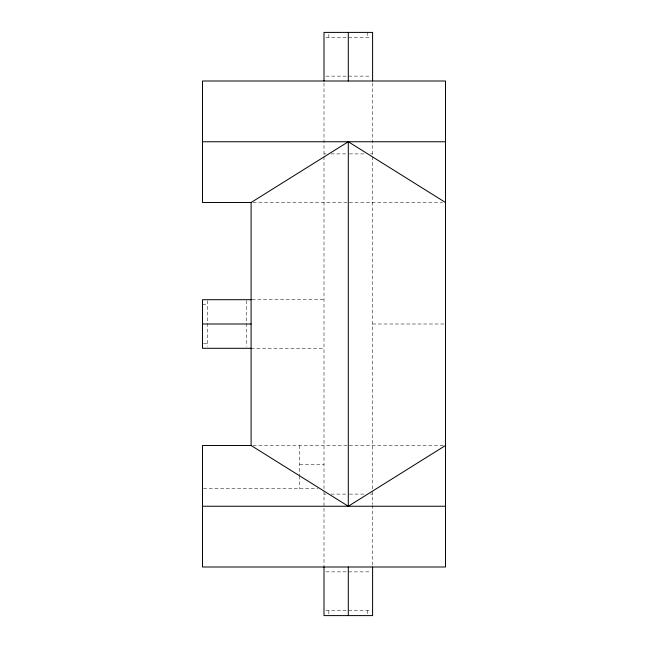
<?xml version="1.0" encoding="UTF-8"?>
<svg xmlns="http://www.w3.org/2000/svg" width="648" height="648" viewBox="0 0 648 648"><rect width="100%" height="100%" fill="white"/><g stroke="black" fill="none" stroke-linecap="round" stroke-linejoin="round"><path stroke-width="0.49" stroke-dasharray="3.24 2.43" d="M325.944 37.26L370.656 37.26M325.944 76.14L370.656 76.14M324 153.9L326.025 153.9M331.088 153.9L348.3 153.9M349.312 153.9L365.513 153.9M370.575 153.9L372.6 153.9M253.101 202.5L348.3 202.5M349.312 202.5L442.463 202.5M252.096 299.7L324 299.7M202.5 304.56L207.36 304.56M372.6 324L445.5 324M203.472 343.44L207.36 343.44M251.1 348.3L324 348.3M253.085 445.5L348.3 445.5M349.312 445.5L445.5 445.5M299.7 464.333L324 464.333M203.504 488.633L317.925 488.633M324 494.1L326.025 494.1M331.088 494.1L348.3 494.1M349.312 494.1L365.513 494.1M370.575 494.1L372.6 494.1M325.944 571.86L370.656 571.86M325.944 610.74L370.656 610.74M372.6 83.025L372.6 504.346M372.6 505.238L372.6 564.975M367.74 32.4L367.74 37.26M367.74 610.74L367.74 613.656M328.86 34.344L328.86 37.26M328.86 610.74L328.86 615.6M324 83.009L324 567M299.7 445.5L299.7 475.025M299.7 475.997L299.7 488.633M246.24 300.672L246.24 346.356M207.36 300.672L207.36 346.356"/><path stroke-width="0.97" d="M445.5 445.5L348.3 506.25L251.1 445.5L202.5 445.5L202.5 567L445.5 567L445.5 81L202.5 81L202.5 202.5L251.1 202.5L348.3 141.75L445.5 202.5M202.5 141.75L445.5 141.75M251.1 299.7L202.5 299.7L202.5 348.3L251.1 348.3M202.5 324L251.1 324M202.5 506.25L445.5 506.25M372.6 81L372.6 32.4L324 32.4L324 81M372.6 567L372.6 615.6L324 615.6L324 567M348.3 32.4L348.3 81M348.3 141.75L348.3 506.25M348.3 567L348.3 615.6M251.1 202.5L251.1 445.5"/></g></svg>
